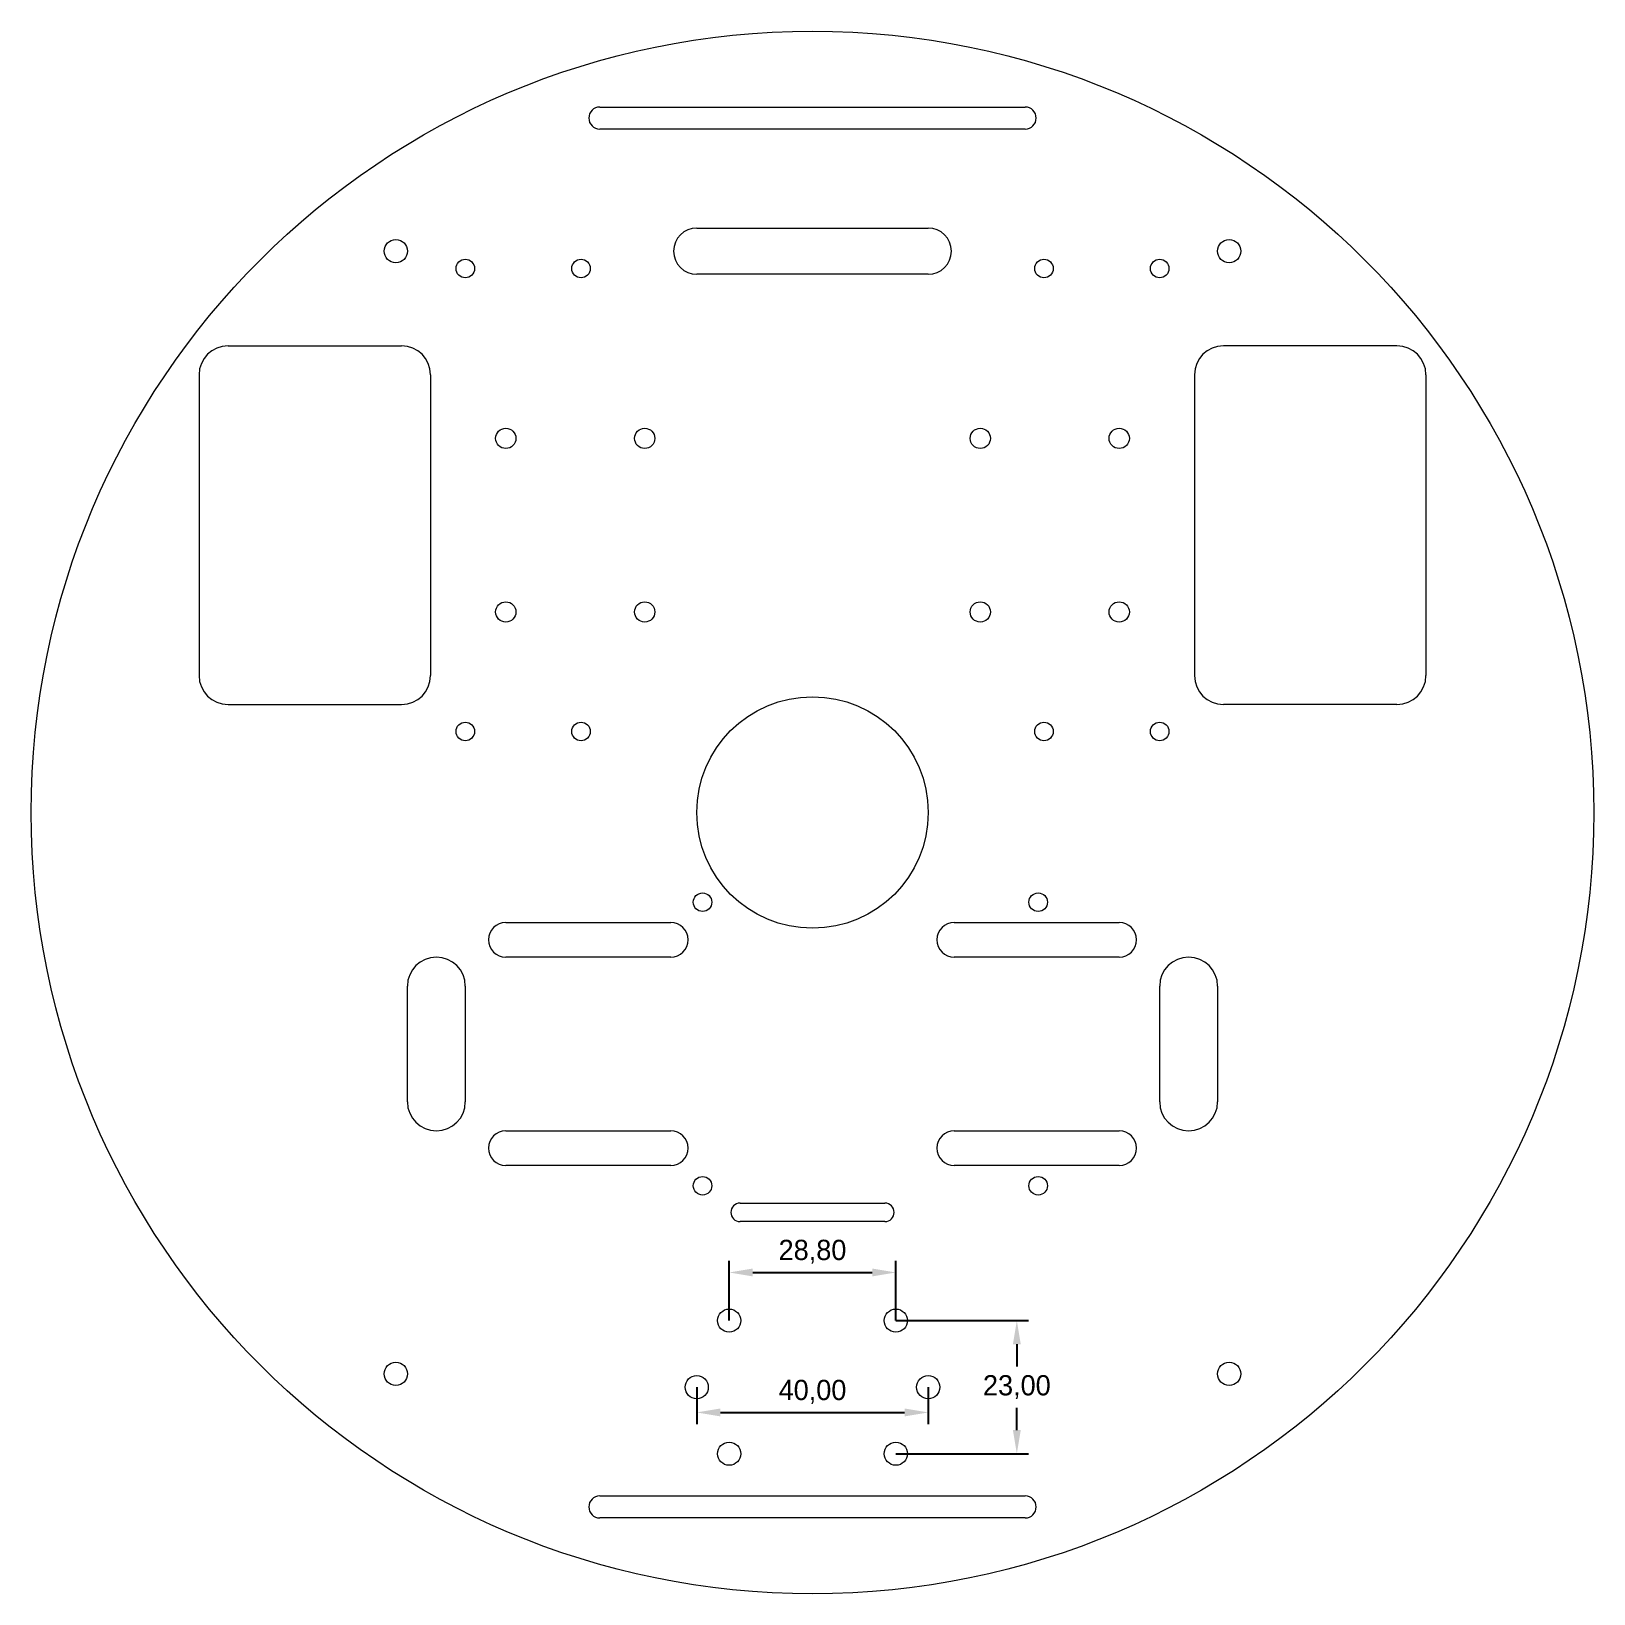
# Model space of a CAD drawing. Header units: millimetres. Extents: x -135 to 135, y -135 to 135.
import ezdxf

# ---------------------------------------------------------------- set-up
doc = ezdxf.new("R2010")
doc.units = ezdxf.units.MM
doc.header["$PDSIZE"] = -1
doc.dimstyles.new('ISO-25', dxfattribs={"dimtxt": 2.5, "dimasz": 2.5, "dimexe": 1.25, "dimexo": 0.625, "dimtad": 1, "dimtxsty": 'Standard', "dimcen": 2.5, "dimadec": 0, "dimazin": 0, "dimtfac": 1, "dimtmove": 0, "dimatfit": 3, "dimfxl": 1, "dimarcsym": 0})

# ---------------------------------------------------------------- blocks, each defined once
blk = doc.blocks.new('*D1')
at = {"color": 0, "lineweight": -2, "transparency": 16777216}
for p, q in [((-14.4, -87.8), (-14.4, -77.48)), ((14.4, -87.8), (14.4, -77.48)), ((-10.32, -79.48), (10.32, -79.48))]:
    blk.add_line(p, q, dxfattribs=at)
at = {"color": 0, "transparency": 16777216}
for points in [[(-10.32, -78.8), (-10.32, -80.16), (-14.4, -79.48)], [(10.32, -78.8), (10.32, -80.16), (14.4, -79.48)]]:
    blk.add_solid(points, dxfattribs=at)
at = {"layer": 'Defpoints', "color": 0, "transparency": 16777216}
for p in [(14.4, -79.48), (-14.4, -87.8), (14.4, -87.8)]:
    blk.add_point(p, dxfattribs=at)
at = {"color": 0, "transparency": 16777216, "insert": (0, -75.91), "char_height": 3.5, "attachment_point": 5}
blk.add_mtext('28,80', dxfattribs=at)
blk = doc.blocks.new('*D2')
at = {"color": 0, "lineweight": -2, "transparency": 16777216}
for p, q in [((14.4, -87.8), (37.31, -87.8)), ((35.31, -91.88), (35.31, -95.74)), ((35.31, -106.72), (35.31, -102.87)), ((14.4, -110.8), (37.31, -110.8))]:
    blk.add_line(p, q, dxfattribs=at)
at = {"color": 0, "transparency": 16777216}
for points in [[(34.63, -91.88), (35.99, -91.88), (35.31, -87.8)], [(34.63, -106.72), (35.99, -106.72), (35.31, -110.8)]]:
    blk.add_solid(points, dxfattribs=at)
at = {"layer": 'Defpoints', "color": 0, "transparency": 16777216}
for p in [(14.4, -87.8), (35.31, -87.8), (14.4, -110.8)]:
    blk.add_point(p, dxfattribs=at)
at = {"color": 0, "transparency": 16777216, "insert": (35.31, -99.3), "char_height": 3.5, "attachment_point": 5}
blk.add_mtext('23,00', dxfattribs=at)
blk = doc.blocks.new('*D3')
at = {"color": 0, "lineweight": -2, "transparency": 16777216}
for p, q in [((-20, -99.3), (-20, -105.67)), ((20, -99.3), (20, -105.67)), ((-15.92, -103.67), (15.92, -103.67))]:
    blk.add_line(p, q, dxfattribs=at)
at = {"color": 0, "transparency": 16777216}
for points in [[(-15.92, -102.99), (-15.92, -104.35), (-20, -103.67)], [(15.92, -102.99), (15.92, -104.35), (20, -103.67)]]:
    blk.add_solid(points, dxfattribs=at)
at = {"layer": 'Defpoints', "color": 0, "transparency": 16777216}
for p in [(-20, -99.3), (20, -99.3), (20, -103.67)]:
    blk.add_point(p, dxfattribs=at)
at = {"color": 0, "transparency": 16777216, "insert": (0, -100.11), "char_height": 3.5, "attachment_point": 5}
blk.add_mtext('40,00', dxfattribs=at)

msp = doc.modelspace()

# ---------------------------------------------------------------- linework, layer by layer
at = {"color": 7, "linetype": 'Continuous', "lineweight": 15}
for p, q in [((-36.756, 121.9), (36.756, 121.9)), ((36.756, 118.1), (-36.756, 118.1)), ((-20, 101), (20, 101)), ((20, 93), (-20, 93)), ((-101, 80.652), (-71, 80.652)), ((101, 80.652), (71, 80.652)), ((-106, 75.652), (-106, 23.652)), ((-66, 75.652), (-66, 23.652)), ((66, 75.652), (66, 23.652)), ((106, 75.652), (106, 23.652)), ((-101, 18.652), (-71, 18.652)), ((101, 18.652), (71, 18.652)), ((-53, -19), (-24.506, -19)), ((24.506, -19), (53, -19)), ((-24.506, -25), (-53, -25)), ((53, -25), (24.506, -25)), ((-70, -50), (-70, -30)), ((-60, -30), (-60, -50)), ((60, -50), (60, -30)), ((70, -30), (70, -50)), ((-53, -55), (-24.506, -55)), ((24.506, -55), (53, -55)), ((-24.506, -61), (-53, -61)), ((53, -61), (24.506, -61)), ((-12.5, -67.5), (12.5, -67.5)), ((12.5, -70.7), (-12.5, -70.7)), ((-36.756, -118.1), (36.756, -118.1)), ((36.756, -121.9), (-36.756, -121.9))]:
    msp.add_line(p, q, dxfattribs=at)
for centre, radius in [((0, 0), 135), ((-72, 97), 2), ((72, 97), 2), ((-60, 94), 1.6), ((-40, 94), 1.6), ((40, 94), 1.6), ((60, 94), 1.6), ((-53, 64.652), 1.75), ((-29, 64.652), 1.75), ((29, 64.652), 1.75), ((53, 64.652), 1.75), ((-53, 34.652), 1.75), ((-29, 34.652), 1.75), ((29, 34.652), 1.75), ((53, 34.652), 1.75), ((0, 0), 20), ((-60, 14), 1.6), ((-40, 14), 1.6), ((40, 14), 1.6), ((60, 14), 1.6), ((-19, -15.5), 1.6), ((39, -15.5), 1.6), ((-19, -64.5), 1.6), ((39, -64.5), 1.6), ((-14.4, -87.804), 2), ((14.4, -87.804), 2), ((-72, -97), 2), ((72, -97), 2), ((-20, -99.304), 2), ((20, -99.304), 2), ((-14.4, -110.804), 2), ((14.4, -110.804), 2)]:
    msp.add_circle(centre, radius, dxfattribs=at)
for centre, radius, start, end in [((-36.756, 120), 1.9, 90, 270), ((36.756, 120), 1.9, 270, 90), ((-20, 97), 4, 90, 270), ((20, 97), 4, 270, 90), ((-101, 75.652), 5, 90, 180), ((-71, 75.652), 5, 0, 90), ((71, 75.652), 5, 90, 180), ((101, 75.652), 5, 0, 90), ((-101, 23.652), 5, 180, 270), ((-71, 23.652), 5, 270, 0), ((71, 23.652), 5, 180, 270), ((101, 23.652), 5, 270, 0), ((-53, -22), 3, 90, 270), ((-24.506, -22), 3, 270, 90), ((24.506, -22), 3, 90, 270), ((53, -22), 3, 270, 90), ((-65, -30), 5, 0, 180), ((65, -30), 5, 0, 180), ((-65, -50), 5, 180, 0), ((65, -50), 5, 180, 0), ((-53, -58), 3, 90, 270), ((-24.506, -58), 3, 270, 90), ((24.506, -58), 3, 90, 270), ((53, -58), 3, 270, 90), ((-12.5, -69.1), 1.6, 90, 270), ((12.5, -69.1), 1.6, 270, 90), ((-36.756, -120), 1.9, 90, 270), ((36.756, -120), 1.9, 270, 90)]:
    msp.add_arc(centre, radius, start, end, dxfattribs=at)

# ---------------------------------------------------------------- dimensions: what is measured, and where the dimension line sits
for base, p1, p2, picture, middle in [((14.4, -79.479), (-14.4, -87.804), (14.4, -87.804), '*D1', (0, -75.914)), ((20, -103.673), (-20, -99.304), (20, -99.304), '*D3', (0, -100.107))]:
    dim = msp.add_linear_dim(base=base, p1=p1, p2=p2, dimstyle='ISO-25', override={"dimtxt": 3.5, "dimasz": 4.08, "dimexe": 2, "dimexo": 0, "dimgap": 1.524, "dimtih": 1, "dimtoh": 1, "dimzin": 0, "dimadec": 2, "dimtzin": 0})
    dim.commit()
    dim.dimension.update_dxf_attribs({"geometry": picture, "text_midpoint": middle})
dim = msp.add_linear_dim(base=(35.315, -87.804), p1=(14.4, -110.804), p2=(14.4, -87.804), angle=90, dimstyle='ISO-25', override={"dimtxt": 3.5, "dimasz": 4.08, "dimexe": 2, "dimexo": 0, "dimgap": 1.524, "dimtih": 1, "dimtoh": 1, "dimzin": 0, "dimadec": 2, "dimtzin": 0})
dim.commit()
dim.dimension.update_dxf_attribs({"geometry": '*D2', "text_midpoint": (35.315, -99.304)})

doc.saveas('drawing.dxf')
